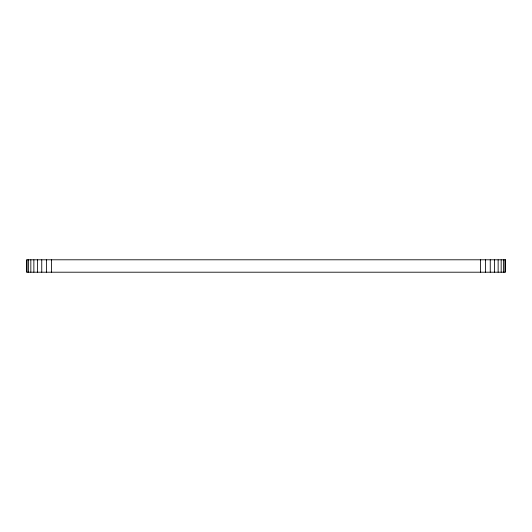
<?xml version="1.0" encoding="UTF-8"?>
<svg xmlns="http://www.w3.org/2000/svg" width="532" height="532" viewBox="0 0 532 532"><rect width="100%" height="100%" fill="white"/><g stroke="black" fill="none" stroke-linecap="round" stroke-linejoin="round"><path stroke-width="0.8" d="M504.895 259.796L504.895 272.204M503.458 259.796L503.458 272.204M501.164 259.796L501.164 272.204M498.138 259.796L498.138 272.204M494.467 259.796L494.467 272.204M490.251 259.796L490.251 272.204M485.596 259.796L485.596 272.204M480.589 259.796L480.589 272.204M51.411 259.796L51.411 272.204M46.41 259.796L46.41 272.204M41.755 259.796L41.755 272.204M37.539 259.796L37.539 272.204M33.868 259.796L33.868 272.204M30.836 259.796L30.836 272.204M28.555 259.796L28.555 272.204M27.105 259.796L27.105 272.204M505.4 259.796L26.6 259.796L26.6 272.204L505.4 272.204L505.4 259.796"/></g></svg>
